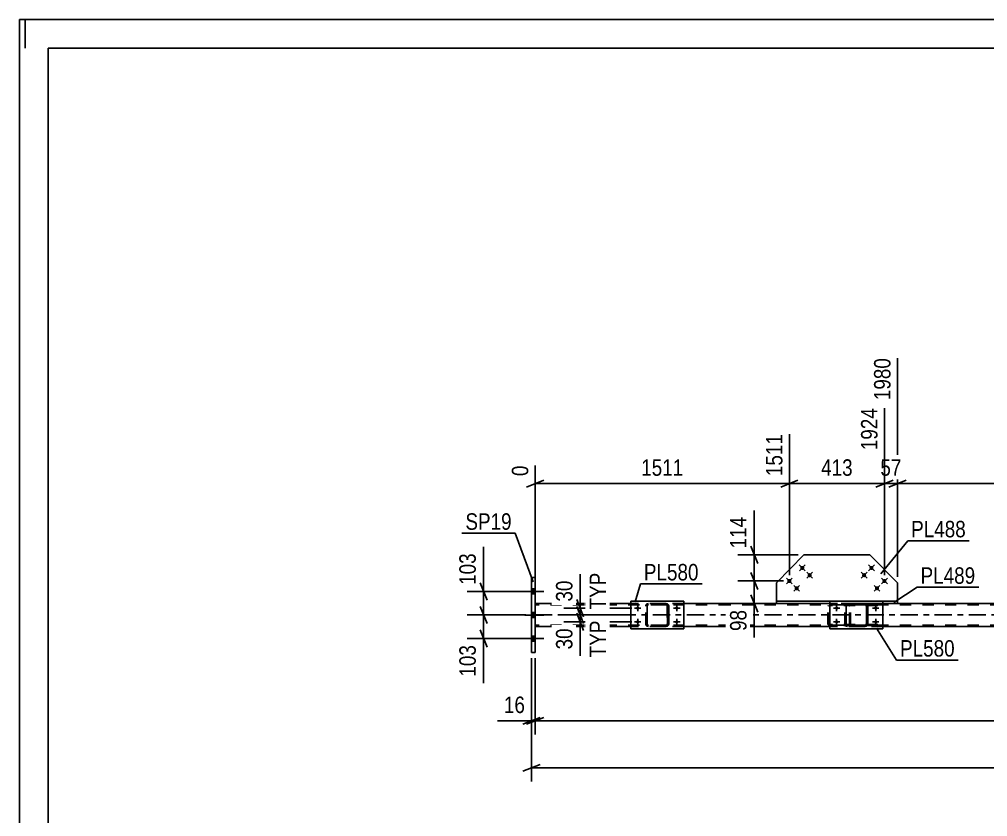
# Model space of a CAD drawing. Header units: millimetres. Extents: x 0 to 841, y 0 to 594.
# Drawn here: x 0 to 168.3, y 455.4 to 594 of the extents above; entities that cross this region are included whole.
import ezdxf

# ---------------------------------------------------------------- set-up
doc = ezdxf.new("R2010")
doc.units = ezdxf.units.MM
doc.linetypes.add('DXK_LINE_DOT2', pattern=[3.9198, 1.9599, -1.9599])
doc.linetypes.add('DXK_LINE_DOT3', pattern=[5.9187, 2.979, -0.9799, 0.9799, -0.9799])
doc.styles.add('Arial Narrow', font='ARIALN.TTF', dxfattribs={"height": 0.2})

# ---------------------------------------------------------------- blocks, each defined once
blk = doc.blocks.new('Unknown-570385202-1113')
at = {"color": 5, "linetype": 'Continuous'}
for p, q in [((841, 594), (0, 594)), ((0, 594), (0, 0)), ((1, 589), (1, 594)), ((836, 589), (5, 589)), ((5, 589), (5, 5))]:
    blk.add_line(p, q, dxfattribs=at)
blk = doc.blocks.new('Part-570385202-2566 - 2560')
at = {"linetype": 'Continuous'}
blk.add_hatch(color=2, dxfattribs=at).paths.add_polyline_path([(264.52, 492.49), (263.72, 493.89), (265.32, 493.89)])
at = {"color": 2, "linetype": 'Continuous'}
for p, q in [((264.52, 492.49), (263.72, 493.89)), ((263.72, 493.89), (265.32, 493.89)), ((265.32, 493.89), (264.52, 492.49)), ((98.17, 492.49), (89.65, 492.49)), ((106.27, 492.49), (98.27, 492.49)), ((123.47, 492.49), (115.47, 492.49)), ((131.57, 492.49), (123.57, 492.49)), ((180.85, 492.49), (152.61, 492.49)), ((216.7, 492.49), (190.05, 492.49)), ((251.16, 492.49), (237.18, 492.49)), ((276.52, 492.49), (260.36, 492.49)), ((89.65, 488.49), (98.17, 488.49)), ((98.27, 488.49), (106.27, 488.49)), ((123.47, 488.49), (115.47, 488.49)), ((140.85, 488.49), (123.57, 488.49)), ((180.85, 488.49), (150.05, 488.49)), ((220.85, 488.49), (190.05, 488.49)), ((251.16, 488.49), (230.05, 488.49)), ((270.87, 488.49), (260.36, 488.49)), ((276.52, 488.49), (273.93, 488.49))]:
    blk.add_line(p, q, dxfattribs=at)
at = {"color": 7, "linetype": 'DXK_LINE_DOT2'}
for p, q in [((89.65, 492.49), (89.65, 488.49)), ((98.17, 492.25), (89.65, 492.25)), ((123.47, 492.25), (98.27, 492.25)), ((115.47, 492.49), (106.27, 492.49)), ((276.52, 492.25), (123.57, 492.25)), ((152.61, 492.49), (131.57, 492.49)), ((190.05, 492.49), (180.85, 492.49)), ((237.18, 492.49), (216.7, 492.49)), ((260.36, 492.49), (251.16, 492.49)), ((276.52, 488.49), (276.52, 492.49)), ((276.52, 492.49), (276.52, 492.49)), ((276.52, 492.49), (276.52, 488.49)), ((276.52, 492.49), (276.52, 492.49)), ((276.52, 492.25), (276.52, 492.25)), ((98.17, 488.73), (89.65, 488.73)), ((89.65, 488.53), (89.65, 488.49)), ((123.47, 488.73), (98.27, 488.73)), ((115.47, 488.49), (106.27, 488.49)), ((276.52, 488.73), (123.57, 488.73)), ((150.05, 488.49), (140.85, 488.49)), ((190.05, 488.49), (180.85, 488.49)), ((230.05, 488.49), (220.85, 488.49)), ((260.36, 488.49), (251.16, 488.49)), ((273.93, 488.49), (270.87, 488.49)), ((276.52, 488.73), (276.52, 488.73)), ((276.52, 488.49), (276.52, 488.49)), ((276.52, 488.49), (276.52, 488.49))]:
    blk.add_line(p, q, dxfattribs=at)
at = {"color": 7, "linetype": 'DXK_LINE_DOT3'}
for p, q in [((89.65, 490.49), (98.17, 490.49)), ((98.27, 490.49), (123.47, 490.49)), ((123.57, 490.49), (276.52, 490.49))]:
    blk.add_line(p, q, dxfattribs=at)
at = {"color": 2, "linetype": 'Continuous'}
blk.add_circle((264.52, 493.39), 1, dxfattribs=at)
blk = doc.blocks.new('Part-570385202-2580 - 2560')
at = {"color": 7, "linetype": 'DXK_LINE_DOT2'}
for p, q in [((108.86, 492.01), (108.9, 492.19)), ((108.86, 492.01), (108.87, 492.01)), ((108.86, 488.97), (108.86, 492.01)), ((108.9, 492.19), (108.87, 492.01)), ((108.87, 488.97), (108.87, 492.01)), ((109.12, 492.1), (109.1, 492.01)), ((109.11, 492.01), (109.1, 492.01)), ((109.1, 492.01), (109.1, 488.97)), ((109.11, 492.01), (109.12, 492.1)), ((109.11, 488.97), (109.11, 492.01)), ((109.12, 492.1), (109.18, 492.18)), ((109.17, 492.18), (109.12, 492.1)), ((109.16, 492.45), (109.34, 492.49)), ((109.35, 492.49), (109.16, 492.45)), ((109.16, 492.45), (109.16, 492.45)), ((109.25, 492.23), (109.17, 492.18)), ((109.18, 492.18), (109.25, 492.23)), ((109.25, 492.23), (109.35, 492.25)), ((109.34, 492.25), (109.25, 492.23)), ((112.39, 492.49), (109.34, 492.49)), ((112.39, 492.25), (109.34, 492.25)), ((112.38, 492.49), (112.56, 492.45)), ((112.47, 492.23), (112.38, 492.25)), ((112.57, 492.45), (112.39, 492.49)), ((112.39, 492.25), (112.48, 492.23)), ((112.47, 492.23), (112.48, 492.23)), ((112.55, 492.18), (112.47, 492.23)), ((112.48, 492.23), (112.56, 492.18)), ((112.6, 492.1), (112.55, 492.18)), ((112.56, 492.18), (112.61, 492.1)), ((112.62, 492.02), (112.6, 492.1)), ((112.61, 492.1), (112.63, 492.01)), ((112.62, 492.01), (112.62, 492.02)), ((112.63, 492.01), (112.62, 492.01)), ((112.62, 492.01), (112.62, 488.97)), ((112.63, 488.97), (112.63, 492.01)), ((112.82, 492.19), (112.86, 492.01)), ((112.87, 492.01), (112.83, 492.19)), ((112.87, 492.01), (112.86, 492.01)), ((112.86, 492.01), (112.86, 488.97)), ((112.87, 488.97), (112.87, 492.01)), ((108.87, 488.97), (108.86, 488.97)), ((108.9, 488.79), (108.86, 488.97)), ((108.87, 488.97), (108.9, 488.79)), ((109.1, 488.97), (109.11, 488.97)), ((109.1, 488.97), (109.12, 488.88)), ((109.12, 488.88), (109.11, 488.97)), ((109.18, 488.8), (109.12, 488.88)), ((109.12, 488.88), (109.17, 488.8)), ((109.16, 488.53), (109.16, 488.53)), ((109.34, 488.49), (109.16, 488.53)), ((109.16, 488.53), (109.35, 488.49)), ((109.17, 488.8), (109.25, 488.75)), ((109.25, 488.75), (109.18, 488.8)), ((109.35, 488.73), (109.25, 488.75)), ((109.25, 488.75), (109.34, 488.73)), ((112.39, 488.73), (109.34, 488.73)), ((112.39, 488.49), (109.34, 488.49)), ((112.38, 488.73), (112.47, 488.75)), ((112.56, 488.53), (112.38, 488.49)), ((112.48, 488.75), (112.39, 488.73)), ((112.39, 488.49), (112.57, 488.53)), ((112.47, 488.75), (112.55, 488.8)), ((112.47, 488.75), (112.48, 488.75)), ((112.56, 488.8), (112.48, 488.75)), ((112.55, 488.8), (112.6, 488.88)), ((112.61, 488.88), (112.56, 488.8)), ((112.6, 488.88), (112.62, 488.97)), ((112.63, 488.97), (112.61, 488.88)), ((112.62, 488.97), (112.63, 488.97)), ((112.86, 488.97), (112.82, 488.79)), ((112.83, 488.79), (112.87, 488.97)), ((112.86, 488.97), (112.87, 488.97))]:
    blk.add_line(p, q, dxfattribs=at)
at = {"color": 7, "linetype": 'DXK_LINE_DOT3'}
blk.add_line((110.87, 490.49), (110.85, 490.49), dxfattribs=at)
at = {"color": 7, "linetype": 'DXK_LINE_DOT2'}
for centre, start, end in [((109.34, 492.01), 112.5, 157.5), ((109.35, 492.01), 112.5, 157.5), ((112.38, 492.01), 22.5, 67.5), ((112.39, 492.01), 22.5, 67.5), ((109.34, 488.97), 202.5, 247.5), ((109.35, 488.97), 202.5, 247.5), ((112.38, 488.97), 292.5, 337.5), ((112.39, 488.97), 292.5, 337.5)]:
    blk.add_arc(centre, 0.48, start, end, dxfattribs=at)
blk = doc.blocks.new('Part-570385202-2636 - 2560')
at = {"color": 2, "linetype": 'Continuous'}
for p, q in [((152.61, 492.89), (131.57, 492.89)), ((131.57, 492.89), (131.57, 492.49)), ((131.57, 492.49), (140.85, 492.49)), ((152.61, 492.49), (150.05, 492.49)), ((152.61, 492.89), (152.61, 492.49))]:
    blk.add_line(p, q, dxfattribs=at)
at = {"color": 7, "linetype": 'DXK_LINE_DOT2'}
blk.add_line((150.05, 492.49), (140.85, 492.49), dxfattribs=at)
blk = doc.blocks.new('Part-570385202-2572 - 2560')
at = {"color": 2, "linetype": 'Continuous'}
for p, q in [((89.65, 496.99), (89.01, 496.99)), ((89.01, 496.99), (89.01, 483.99)), ((89.65, 483.99), (89.65, 496.99)), ((89.01, 483.99), (89.65, 483.99))]:
    blk.add_line(p, q, dxfattribs=at)
at = {"color": 7, "linetype": 'DXK_LINE_DOT2'}
for p, q in [((89.01, 496.99), (89.01, 483.99)), ((89.65, 483.99), (89.65, 496.99))]:
    blk.add_line(p, q, dxfattribs=at)
blk = doc.blocks.new('Part-570385202-2585 - 2560')
at = {"color": 2, "linetype": 'Continuous'}
for p, q in [((106.27, 488.09), (106.27, 492.89)), ((106.27, 492.89), (106.27, 492.89)), ((106.27, 492.89), (115.47, 492.89)), ((115.47, 492.89), (115.47, 488.09)), ((106.27, 488.09), (106.27, 488.09)), ((115.47, 488.09), (106.27, 488.09))]:
    blk.add_line(p, q, dxfattribs=at)
at = {"color": 7, "linetype": 'DXK_LINE_DOT2'}
for p, q in [((106.27, 492.89), (106.27, 488.09)), ((106.27, 492.89), (106.27, 492.89)), ((115.47, 488.09), (115.47, 492.89)), ((106.27, 488.09), (106.27, 488.09))]:
    blk.add_line(p, q, dxfattribs=at)
blk = doc.blocks.new('Part-570385202-2598 - 2560')
at = {"color": 2, "linetype": 'Continuous'}
for p, q in [((136.34, 500.94), (131.57, 496.1)), ((147.84, 500.94), (136.34, 500.94)), ((152.61, 496.1), (147.84, 500.94)), ((131.57, 496.1), (131.57, 492.89)), ((152.61, 496.1), (152.61, 492.89))]:
    blk.add_line(p, q, dxfattribs=at)
at = {"color": 7, "linetype": 'DXK_LINE_DOT2'}
blk.add_line((152.61, 492.89), (131.57, 492.89), dxfattribs=at)
blk = doc.blocks.new('Part-570385202-2667 - 2560')
at = {"color": 7, "linetype": 'DXK_LINE_DOT2'}
for p, q in [((140.56, 492.1), (140.54, 492)), ((140.54, 488.98), (140.54, 492)), ((140.56, 492.12), (140.56, 492.1)), ((140.71, 492), (140.72, 492.06)), ((140.71, 488.98), (140.71, 492)), ((140.72, 492.06), (140.76, 492.12)), ((140.88, 492.32), (140.75, 492.3)), ((140.76, 492.12), (140.81, 492.15)), ((140.81, 492.15), (140.88, 492.16)), ((149.19, 492.32), (140.88, 492.32)), ((149.19, 492.16), (140.88, 492.16)), ((144.22, 492.3), (144.09, 492.32)), ((144.09, 492.16), (144.15, 492.15)), ((144.15, 492.15), (144.21, 492.12)), ((144.21, 492.12), (144.25, 492.06)), ((144.25, 492.06), (144.26, 492)), ((144.26, 488.98), (144.26, 492)), ((144.43, 492), (144.4, 492.12)), ((144.43, 488.98), (144.43, 492)), ((140.54, 488.98), (140.56, 488.86)), ((140.72, 488.92), (140.71, 488.98)), ((140.76, 488.87), (140.72, 488.92)), ((140.75, 488.69), (140.88, 488.66)), ((140.81, 488.83), (140.76, 488.87)), ((140.88, 488.82), (140.81, 488.83)), ((149.19, 488.82), (140.88, 488.82)), ((149.19, 488.66), (140.88, 488.66)), ((144.15, 488.83), (144.09, 488.82)), ((144.09, 488.66), (144.22, 488.69)), ((144.21, 488.87), (144.15, 488.83)), ((144.25, 488.92), (144.21, 488.87)), ((144.26, 488.98), (144.25, 488.92)), ((144.4, 488.86), (144.43, 488.98))]:
    blk.add_line(p, q, dxfattribs=at)
for centre, start, end in [((144.1, 491.99), 24.32, 69.2417), ((140.86, 489), 204.32, 249.2417), ((144.1, 489), 290.7583, 335.68)]:
    blk.add_arc(centre, 0.331, start, end, dxfattribs=at)
blk = doc.blocks.new('Part-570385202-2613 - 2560')
at = {"color": 7, "linetype": 'DXK_LINE_DOT2'}
for p, q in [((143.45, 492.01), (143.48, 492.19)), ((143.49, 492.19), (143.45, 492.01)), ((143.45, 488.97), (143.45, 492.01)), ((143.45, 492.01), (143.45, 492.01)), ((143.45, 488.97), (143.45, 492.01)), ((143.69, 492.01), (143.71, 492.1)), ((143.71, 492.1), (143.69, 492.01)), ((143.69, 488.97), (143.69, 492.01)), ((143.69, 492.01), (143.69, 492.01)), ((143.69, 492.01), (143.69, 488.97)), ((143.71, 492.1), (143.76, 492.18)), ((143.76, 492.18), (143.71, 492.1)), ((143.74, 492.45), (143.93, 492.49)), ((143.74, 492.45), (143.75, 492.45)), ((143.93, 492.49), (143.75, 492.45)), ((143.76, 492.18), (143.84, 492.23)), ((143.84, 492.23), (143.76, 492.18)), ((143.84, 492.23), (143.93, 492.25)), ((143.93, 492.25), (143.84, 492.23)), ((146.97, 492.49), (143.93, 492.49)), ((146.97, 492.25), (143.93, 492.25)), ((146.97, 492.49), (147.15, 492.45)), ((147.16, 492.45), (146.97, 492.49)), ((146.97, 492.25), (147.07, 492.23)), ((147.06, 492.23), (146.97, 492.25)), ((147.06, 492.23), (147.07, 492.23)), ((147.14, 492.18), (147.06, 492.23)), ((147.07, 492.23), (147.14, 492.18)), ((147.14, 492.18), (147.2, 492.1)), ((147.19, 492.1), (147.14, 492.18)), ((147.21, 492.02), (147.19, 492.1)), ((147.2, 492.1), (147.21, 492.01)), ((147.21, 492.01), (147.21, 492.02)), ((147.21, 488.97), (147.21, 492.01)), ((147.21, 492.01), (147.21, 492.01)), ((147.21, 492.01), (147.21, 488.97)), ((147.41, 492.19), (147.45, 492.01)), ((147.45, 492.01), (147.42, 492.19)), ((147.45, 488.97), (147.45, 492.01)), ((147.45, 492.01), (147.45, 492.01)), ((147.45, 492.01), (147.45, 488.97)), ((143.45, 488.97), (143.45, 488.97)), ((143.48, 488.79), (143.45, 488.97)), ((143.45, 488.97), (143.49, 488.79)), ((143.69, 488.97), (143.69, 488.97)), ((143.71, 488.88), (143.69, 488.97)), ((143.69, 488.97), (143.71, 488.88)), ((143.76, 488.8), (143.71, 488.88)), ((143.71, 488.88), (143.76, 488.8)), ((143.74, 488.53), (143.75, 488.53)), ((143.93, 488.49), (143.74, 488.53)), ((143.75, 488.53), (143.93, 488.49)), ((143.84, 488.75), (143.76, 488.8)), ((143.76, 488.8), (143.84, 488.75)), ((143.93, 488.73), (143.84, 488.75)), ((143.84, 488.75), (143.93, 488.73)), ((146.97, 488.73), (143.93, 488.73)), ((146.97, 488.49), (143.93, 488.49)), ((147.07, 488.75), (146.97, 488.73)), ((146.97, 488.73), (147.06, 488.75)), ((147.15, 488.53), (146.97, 488.49)), ((146.97, 488.49), (147.16, 488.53)), ((147.06, 488.75), (147.14, 488.8)), ((147.06, 488.75), (147.07, 488.75)), ((147.14, 488.8), (147.07, 488.75)), ((147.2, 488.88), (147.14, 488.8)), ((147.14, 488.8), (147.19, 488.88)), ((147.19, 488.88), (147.21, 488.97)), ((147.21, 488.97), (147.2, 488.88)), ((147.21, 488.97), (147.21, 488.97)), ((147.45, 488.97), (147.41, 488.79)), ((147.42, 488.79), (147.45, 488.97)), ((147.45, 488.97), (147.45, 488.97))]:
    blk.add_line(p, q, dxfattribs=at)
at = {"color": 7, "linetype": 'DXK_LINE_DOT3'}
blk.add_line((145.46, 490.49), (145.44, 490.49), dxfattribs=at)
at = {"color": 7, "linetype": 'DXK_LINE_DOT2'}
for centre, start, end in [((143.93, 492.01), 112.5, 157.5), ((143.93, 492.01), 112.5, 157.5), ((146.97, 492.01), 22.5, 67.5), ((146.97, 492.01), 22.5, 67.5), ((143.93, 488.97), 202.5, 247.5), ((143.93, 488.97), 202.5, 247.5), ((146.97, 488.97), 292.5, 337.5), ((146.97, 488.97), 292.5, 337.5)]:
    blk.add_arc(centre, 0.48, start, end, dxfattribs=at)
blk = doc.blocks.new('Part-570385202-2618 - 2560')
at = {"color": 2, "linetype": 'Continuous'}
for p, q in [((140.85, 488.09), (140.85, 492.89)), ((140.85, 492.89), (140.85, 492.89)), ((140.85, 492.89), (150.05, 492.89)), ((150.05, 492.89), (150.05, 488.09)), ((140.85, 488.09), (140.85, 488.09)), ((150.05, 488.09), (140.85, 488.09))]:
    blk.add_line(p, q, dxfattribs=at)
at = {"color": 7, "linetype": 'DXK_LINE_DOT2'}
for p, q in [((140.85, 492.89), (140.85, 488.09)), ((140.85, 492.89), (140.85, 492.89)), ((150.05, 488.09), (150.05, 492.89)), ((140.85, 488.09), (140.85, 488.09))]:
    blk.add_line(p, q, dxfattribs=at)
blk = doc.blocks.new('Bolt-570385202-2631 - 2560')
at = {"linetype": 'Continuous'}
for points in [[(89.65, 494.15), (89.65, 495.03), (89.01, 495.03), (89.01, 494.15)], [(89.65, 494.15), (89.65, 495.03), (89.01, 495.03), (89.01, 494.15)], [(89.65, 494.15), (89.65, 495.03), (89.01, 495.03), (89.01, 494.15)], [(89.65, 490.03), (89.65, 490.91), (89.01, 490.91), (89.01, 490.03)], [(89.65, 490.03), (89.65, 490.91), (89.01, 490.91), (89.01, 490.03)], [(89.65, 485.95), (89.65, 486.83), (89.01, 486.83), (89.01, 485.95)], [(89.65, 485.95), (89.65, 486.83), (89.01, 486.83), (89.01, 485.95)], [(89.65, 485.95), (89.65, 486.83), (89.01, 486.83), (89.01, 485.95)]]:
    blk.add_hatch(color=1, dxfattribs=at).paths.add_polyline_path(points)
at = {"color": 1, "linetype": 'Continuous'}
for p, q in [((89.01, 495.03), (89.65, 495.03)), ((89.01, 495.03), (89.65, 495.03)), ((89.01, 495.03), (89.65, 495.03)), ((87.85, 494.59), (91.17, 494.59)), ((87.85, 494.59), (91.17, 494.59)), ((87.85, 494.59), (91.17, 494.59)), ((89.01, 494.15), (89.65, 494.15)), ((89.01, 494.15), (89.65, 494.15)), ((89.01, 494.15), (89.65, 494.15)), ((87.85, 490.47), (91.17, 490.47)), ((87.85, 490.47), (91.17, 490.47)), ((89.01, 490.91), (89.65, 490.91)), ((89.01, 490.91), (89.65, 490.91)), ((89.01, 490.03), (89.65, 490.03)), ((89.01, 490.03), (89.65, 490.03)), ((87.85, 486.39), (91.17, 486.39)), ((87.85, 486.39), (91.17, 486.39)), ((87.85, 486.39), (91.17, 486.39)), ((89.01, 486.83), (89.65, 486.83)), ((89.01, 486.83), (89.65, 486.83)), ((89.01, 486.83), (89.65, 486.83)), ((89.01, 485.95), (89.65, 485.95)), ((89.01, 485.95), (89.65, 485.95)), ((89.01, 485.95), (89.65, 485.95))]:
    blk.add_line(p, q, dxfattribs=at)
blk = doc.blocks.new('Bolt-570385202-2639 - 2560')
at = {"linetype": 'Continuous'}
for points in [[(107.19, 491.69), (107.19, 491.75), (107.21, 491.8), (107.24, 491.86), (107.28, 491.9), (107.33, 491.93), (107.38, 491.96), (107.44, 491.97), (107.49, 491.97), (107.55, 491.96), (107.61, 491.93), (107.65, 491.9), (107.69, 491.86), (107.72, 491.8), (107.74, 491.75), (107.75, 491.69), (107.74, 491.63), (107.72, 491.58), (107.69, 491.53), (107.65, 491.48), (107.61, 491.45), (107.55, 491.42), (107.49, 491.41), (107.44, 491.41), (107.38, 491.42), (107.33, 491.45), (107.28, 491.48), (107.24, 491.53), (107.21, 491.58), (107.19, 491.63)], [(113.99, 491.69), (113.99, 491.75), (114.01, 491.8), (114.04, 491.86), (114.08, 491.9), (114.13, 491.93), (114.18, 491.96), (114.24, 491.97), (114.29, 491.97), (114.35, 491.96), (114.41, 491.93), (114.45, 491.9), (114.49, 491.86), (114.52, 491.8), (114.54, 491.75), (114.55, 491.69), (114.54, 491.63), (114.52, 491.58), (114.49, 491.53), (114.45, 491.48), (114.41, 491.45), (114.35, 491.42), (114.29, 491.41), (114.24, 491.41), (114.18, 491.42), (114.13, 491.45), (114.08, 491.48), (114.04, 491.53), (114.01, 491.58), (113.99, 491.63)], [(107.19, 489.29), (107.19, 489.35), (107.21, 489.4), (107.24, 489.46), (107.28, 489.5), (107.33, 489.53), (107.38, 489.56), (107.44, 489.57), (107.49, 489.57), (107.55, 489.56), (107.61, 489.53), (107.65, 489.5), (107.69, 489.46), (107.72, 489.4), (107.74, 489.35), (107.75, 489.29), (107.74, 489.23), (107.72, 489.18), (107.69, 489.13), (107.65, 489.08), (107.61, 489.05), (107.55, 489.02), (107.49, 489.01), (107.44, 489.01), (107.38, 489.02), (107.33, 489.05), (107.28, 489.08), (107.24, 489.13), (107.21, 489.18), (107.19, 489.23)], [(113.99, 489.29), (113.99, 489.35), (114.01, 489.4), (114.04, 489.46), (114.08, 489.5), (114.13, 489.53), (114.18, 489.56), (114.24, 489.57), (114.29, 489.57), (114.35, 489.56), (114.41, 489.53), (114.45, 489.5), (114.49, 489.46), (114.52, 489.4), (114.54, 489.35), (114.55, 489.29), (114.54, 489.23), (114.52, 489.18), (114.49, 489.13), (114.45, 489.08), (114.41, 489.05), (114.35, 489.02), (114.29, 489.01), (114.24, 489.01), (114.18, 489.02), (114.13, 489.05), (114.08, 489.08), (114.04, 489.13), (114.01, 489.18), (113.99, 489.23)]]:
    blk.add_hatch(color=1, dxfattribs=at).paths.add_polyline_path(points)
at = {"color": 1, "linetype": 'Continuous'}
for p, q in [((108.03, 491.69), (106.91, 491.69)), ((107.47, 492.25), (107.47, 491.13)), ((114.83, 491.69), (113.71, 491.69)), ((114.27, 492.25), (114.27, 491.13)), ((107.47, 489.85), (107.47, 488.73)), ((114.27, 489.85), (114.27, 488.73)), ((108.03, 489.29), (106.91, 489.29)), ((114.83, 489.29), (113.71, 489.29))]:
    blk.add_line(p, q, dxfattribs=at)
blk = doc.blocks.new('Bolt-570385202-2640 - 2560')
at = {"linetype": 'Continuous'}
for points in [[(136.33, 498.93, -1), (135.82, 498.42, -1)], [(134.08, 496.65, -1), (133.57, 496.14, -1)], [(137.61, 497.67, -1), (137.1, 497.15, -1)], [(135.36, 495.39, -1), (134.85, 494.88, -1)]]:
    blk.add_hatch(color=1, dxfattribs=at).paths.add_polyline_path(points)
at = {"color": 1, "linetype": 'Continuous'}
for p, q in [((135.56, 499.18), (136.59, 498.17)), ((135.57, 498.16), (136.58, 499.19)), ((133.31, 496.9), (134.34, 495.89)), ((133.32, 495.88), (134.33, 496.91)), ((136.84, 497.92), (137.87, 496.9)), ((136.85, 496.9), (137.86, 497.92)), ((134.6, 495.64), (135.62, 494.63)), ((134.6, 494.62), (135.61, 495.64))]:
    blk.add_line(p, q, dxfattribs=at)
blk = doc.blocks.new('Bolt-570385202-2666 - 2560')
at = {"linetype": 'Continuous'}
for points in [[(141.77, 491.69), (141.78, 491.75), (141.8, 491.8), (141.83, 491.86), (141.87, 491.9), (141.91, 491.93), (141.97, 491.96), (142.03, 491.97), (142.08, 491.97), (142.14, 491.96), (142.19, 491.93), (142.24, 491.9), (142.28, 491.86), (142.31, 491.8), (142.33, 491.75), (142.33, 491.69), (142.33, 491.63), (142.31, 491.58), (142.28, 491.53), (142.24, 491.48), (142.19, 491.45), (142.14, 491.42), (142.08, 491.41), (142.03, 491.41), (141.97, 491.42), (141.91, 491.45), (141.87, 491.48), (141.83, 491.53), (141.8, 491.58), (141.78, 491.63)], [(148.57, 491.69), (148.58, 491.75), (148.6, 491.8), (148.63, 491.86), (148.67, 491.9), (148.71, 491.93), (148.77, 491.96), (148.83, 491.97), (148.88, 491.97), (148.94, 491.96), (148.99, 491.93), (149.04, 491.9), (149.08, 491.86), (149.11, 491.8), (149.13, 491.75), (149.13, 491.69), (149.13, 491.63), (149.11, 491.58), (149.08, 491.53), (149.04, 491.48), (148.99, 491.45), (148.94, 491.42), (148.88, 491.41), (148.83, 491.41), (148.77, 491.42), (148.71, 491.45), (148.67, 491.48), (148.63, 491.53), (148.6, 491.58), (148.58, 491.63)], [(141.77, 489.29), (141.78, 489.35), (141.8, 489.4), (141.83, 489.46), (141.87, 489.5), (141.91, 489.53), (141.97, 489.56), (142.03, 489.57), (142.08, 489.57), (142.14, 489.56), (142.19, 489.53), (142.24, 489.5), (142.28, 489.46), (142.31, 489.4), (142.33, 489.35), (142.33, 489.29), (142.33, 489.23), (142.31, 489.18), (142.28, 489.13), (142.24, 489.08), (142.19, 489.05), (142.14, 489.02), (142.08, 489.01), (142.03, 489.01), (141.97, 489.02), (141.91, 489.05), (141.87, 489.08), (141.83, 489.13), (141.8, 489.18), (141.78, 489.23)], [(148.57, 489.29), (148.58, 489.35), (148.6, 489.4), (148.63, 489.46), (148.67, 489.5), (148.71, 489.53), (148.77, 489.56), (148.83, 489.57), (148.88, 489.57), (148.94, 489.56), (148.99, 489.53), (149.04, 489.5), (149.08, 489.46), (149.11, 489.4), (149.13, 489.35), (149.13, 489.29), (149.13, 489.23), (149.11, 489.18), (149.08, 489.13), (149.04, 489.08), (148.99, 489.05), (148.94, 489.02), (148.88, 489.01), (148.83, 489.01), (148.77, 489.02), (148.71, 489.05), (148.67, 489.08), (148.63, 489.13), (148.6, 489.18), (148.58, 489.23)]]:
    blk.add_hatch(color=1, dxfattribs=at).paths.add_polyline_path(points)
at = {"color": 1, "linetype": 'Continuous'}
for p, q in [((142.61, 491.69), (141.49, 491.69)), ((142.05, 492.25), (142.05, 491.13)), ((149.41, 491.69), (148.29, 491.69)), ((148.85, 492.25), (148.85, 491.13)), ((142.05, 489.85), (142.05, 488.73)), ((148.85, 489.85), (148.85, 488.73)), ((142.61, 489.29), (141.49, 489.29)), ((149.41, 489.29), (148.29, 489.29))]:
    blk.add_line(p, q, dxfattribs=at)
blk = doc.blocks.new('Bolt-570385202-2670 - 2560')
at = {"linetype": 'Continuous'}
for points in [[(148.36, 498.42, -1), (147.85, 498.93, -1)], [(147.08, 497.15, -1), (146.57, 497.67, -1)], [(150.61, 496.14, -1), (150.1, 496.65, -1)], [(149.32, 494.88, -1), (148.82, 495.39, -1)]]:
    blk.add_hatch(color=1, dxfattribs=at).paths.add_polyline_path(points)
at = {"color": 1, "linetype": 'Continuous'}
for p, q in [((148.62, 499.18), (147.59, 498.17)), ((147.6, 499.19), (148.61, 498.16)), ((147.34, 497.92), (146.31, 496.9)), ((146.32, 497.92), (147.33, 496.9)), ((150.86, 496.9), (149.84, 495.89)), ((149.85, 496.91), (150.86, 495.88)), ((149.58, 495.64), (148.56, 494.63)), ((148.57, 495.64), (149.58, 494.62))]:
    blk.add_line(p, q, dxfattribs=at)
blk = doc.blocks.new('StraightDimension-570385202-5767 - 2560')
at = {"color": 7, "linetype": 'Continuous'}
for p, q in [((133.83, 497.4), (133.83, 521.94)), ((89.65, 493.49), (89.65, 516.46)), ((91.15, 513.93), (88.15, 512.73)), ((89.65, 513.33), (133.83, 513.33)), ((132.33, 512.73), (135.33, 513.93))]:
    blk.add_line(p, q, dxfattribs=at)
at = {"color": 0, "linetype": 'Continuous'}
for points in [[(133.23, 522.54), (129.03, 522.54), (129.03, 514.03), (133.23, 514.03)], [(89.05, 517.06), (84.85, 517.06), (84.85, 514.03), (89.05, 514.03)]]:
    blk.add_wipeout(points, dxfattribs=at)
at = {"color": 0}
blk.add_wipeout([(115.99, 514.08), (115.99, 518.28), (107.48, 518.28), (107.48, 514.08)], dxfattribs=at)
at = {"color": 3, "linetype": 'Continuous', "style": 'Arial Narrow'}
for s, height, p in [('1511', 2.863, (132.63, 514.63)), ('0', 2.86, (88.45, 514.63))]:
    blk.add_text(s, height=height, rotation=90.0002, dxfattribs=at).set_placement(p)
at = {"color": 3, "style": 'Arial Narrow'}
blk.add_text('1511', height=2.863, dxfattribs=at).set_placement((108.08, 514.68))
blk = doc.blocks.new('StraightDimension-570385202-2968 - 2560')
at = {"color": 7, "linetype": 'Continuous'}
for p, q in [((80.08, 491.99), (81.28, 488.99)), ((88.01, 490.49), (77.83, 490.49)), ((80.68, 486.39), (80.68, 490.49)), ((88.01, 486.39), (77.83, 486.39)), ((81.28, 484.89), (80.08, 487.89))]:
    blk.add_line(p, q, dxfattribs=at)
at = {"color": 0}
blk.add_wipeout([(79.93, 485.87), (75.73, 485.87), (75.73, 479.18), (79.93, 479.18)], dxfattribs=at)
at = {"color": 7, "linetype": 'Continuous'}
blk.add_line((80.68, 486.39), (80.68, 478.66), dxfattribs=at)
blk.add_line((80.68, 486.39), (80.68, 478.66), dxfattribs=at)
at = {"color": 3, "style": 'Arial Narrow'}
blk.add_text('103', height=2.863, rotation=90.0002, dxfattribs=at).set_placement((79.33, 479.78))
blk = doc.blocks.new('StraightDimension-570385202-2932 - 2560')
at = {"color": 7, "linetype": 'Continuous'}
for p, q in [((89.01, 482.99), (89.01, 469.7)), ((89.65, 482.99), (89.65, 469.7)), ((87.51, 471.5), (90.51, 472.7)), ((91.15, 472.7), (88.15, 471.5)), ((89.01, 472.1), (89.65, 472.1))]:
    blk.add_line(p, q, dxfattribs=at)
at = {"color": 0}
blk.add_wipeout([(88.48, 472.85), (88.48, 477.05), (83.62, 477.05), (83.62, 472.85)], dxfattribs=at)
at = {"color": 7, "linetype": 'Continuous'}
blk.add_line((89.01, 472.1), (83.1, 472.1), dxfattribs=at)
blk.add_line((89.01, 472.1), (83.1, 472.1), dxfattribs=at)
at = {"color": 3, "style": 'Arial Narrow'}
blk.add_text('16', height=2.863, dxfattribs=at).set_placement((84.22, 473.45))
blk = doc.blocks.new('StraightDimension-570385202-5764 - 2560')
at = {"color": 7, "linetype": 'Continuous'}
for p, q in [((152.61, 497.1), (152.61, 535.14)), ((218.96, 497.4), (218.96, 521.94)), ((154.11, 513.93), (151.11, 512.73)), ((152.61, 513.33), (218.96, 513.33)), ((217.46, 512.73), (220.46, 513.93))]:
    blk.add_line(p, q, dxfattribs=at)
at = {"color": 0, "linetype": 'Continuous'}
blk.add_wipeout([(218.36, 522.54), (214.16, 522.54), (214.16, 514.03), (218.36, 514.03)], dxfattribs=at)
at = {"color": 0}
blk.add_wipeout([(190.04, 514.08), (190.04, 518.28), (181.53, 518.28), (181.53, 514.08)], dxfattribs=at)
at = {"color": 3, "linetype": 'Continuous', "style": 'Arial Narrow'}
blk.add_text('3639', height=2.863, rotation=90.0002, dxfattribs=at).set_placement((217.76, 514.63))
at = {"color": 3, "style": 'Arial Narrow'}
blk.add_text('1659', height=2.863, dxfattribs=at).set_placement((182.13, 514.68))
blk = doc.blocks.new('StraightDimension-570385202-2960 - 2560')
at = {"color": 7, "linetype": 'Continuous'}
for p, q in [((80.08, 496.09), (81.28, 493.09)), ((88.01, 494.59), (77.83, 494.59)), ((80.68, 490.49), (80.68, 494.59)), ((81.28, 488.99), (80.08, 491.99)), ((88.01, 490.49), (77.83, 490.49))]:
    blk.add_line(p, q, dxfattribs=at)
at = {"color": 0}
blk.add_wipeout([(79.93, 501.8), (75.73, 501.8), (75.73, 495.12), (79.93, 495.12)], dxfattribs=at)
at = {"color": 7, "linetype": 'Continuous'}
blk.add_line((80.68, 494.59), (80.68, 502.33), dxfattribs=at)
blk.add_line((80.68, 494.59), (80.68, 502.33), dxfattribs=at)
at = {"color": 3, "style": 'Arial Narrow'}
blk.add_text('103', height=2.863, rotation=90.0002, dxfattribs=at).set_placement((79.33, 495.72))
blk = doc.blocks.new('StraightDimension-570385202-3144 - 2560')
at = {"color": 7, "linetype": 'Continuous'}
for p, q in [((89.01, 482.99), (89.01, 461.53)), ((277.16, 482.99), (277.16, 461.53)), ((90.51, 464.53), (87.51, 463.33)), ((275.66, 463.33), (278.66, 464.53)), ((89.01, 463.93), (277.16, 463.93))]:
    blk.add_line(p, q, dxfattribs=at)
at = {"color": 0}
blk.add_wipeout([(187.34, 464.68), (187.34, 468.88), (178.82, 468.88), (178.82, 464.68)], dxfattribs=at)
at = {"color": 3, "style": 'Arial Narrow'}
blk.add_text('5110', height=2.863, dxfattribs=at).set_placement((179.42, 465.28))
blk = doc.blocks.new('StraightDimension-570385202-5765 - 2560')
at = {"color": 7, "linetype": 'Continuous'}
for p, q in [((152.61, 497.1), (152.61, 535.14)), ((150.35, 497.4), (150.35, 526.44)), ((148.85, 512.73), (151.85, 513.93)), ((150.35, 513.33), (152.61, 513.33)), ((154.11, 513.93), (151.11, 512.73))]:
    blk.add_line(p, q, dxfattribs=at)
at = {"color": 0, "linetype": 'Continuous'}
blk.add_wipeout([(152.01, 535.74), (147.81, 535.74), (147.81, 527.23), (152.01, 527.23)], dxfattribs=at)
at = {"color": 0}
blk.add_wipeout([(153.91, 514.08), (153.91, 518.28), (149.05, 518.28), (149.05, 514.08)], dxfattribs=at)
at = {"color": 3, "linetype": 'Continuous', "style": 'Arial Narrow'}
blk.add_text('1980', height=2.863, rotation=90.0002, dxfattribs=at).set_placement((151.41, 527.83))
at = {"color": 3, "style": 'Arial Narrow'}
blk.add_text('57', height=2.863, dxfattribs=at).set_placement((149.65, 514.68))
blk = doc.blocks.new('StraightDimension-570385202-2922 - 2560')
at = {"color": 7, "linetype": 'Continuous'}
for p, q in [((89.65, 482.99), (89.65, 469.7)), ((276.52, 482.99), (276.52, 469.7)), ((91.15, 472.7), (88.15, 471.5)), ((89.65, 472.1), (276.52, 472.1)), ((275.02, 471.5), (278.02, 472.7))]:
    blk.add_line(p, q, dxfattribs=at)
at = {"color": 0}
blk.add_wipeout([(187.34, 472.85), (187.34, 477.05), (178.82, 477.05), (178.82, 472.85)], dxfattribs=at)
at = {"color": 3, "style": 'Arial Narrow'}
blk.add_text('5078', height=2.863, dxfattribs=at).set_placement((179.42, 473.45))
blk = doc.blocks.new('StraightDimension-570385202-5766 - 2560')
at = {"color": 7, "linetype": 'Continuous'}
for p, q in [((150.35, 497.4), (150.35, 526.44)), ((133.83, 497.4), (133.83, 521.94)), ((135.33, 513.93), (132.33, 512.73)), ((133.83, 513.33), (150.35, 513.33)), ((148.85, 512.73), (151.85, 513.93))]:
    blk.add_line(p, q, dxfattribs=at)
at = {"color": 0}
blk.add_wipeout([(145.43, 514.08), (145.43, 518.28), (138.75, 518.28), (138.75, 514.08)], dxfattribs=at)
at = {"color": 3, "style": 'Arial Narrow'}
blk.add_text('413', height=2.863, dxfattribs=at).set_placement((139.35, 514.68))
at = {"color": 0, "linetype": 'Continuous'}
blk.add_wipeout([(149.75, 527.04), (145.55, 527.04), (145.55, 518.53), (149.75, 518.53)], dxfattribs=at)
at = {"color": 3, "linetype": 'Continuous', "style": 'Arial Narrow'}
blk.add_text('1924', height=2.863, rotation=90.0002, dxfattribs=at).set_placement((149.15, 519.13))
blk = doc.blocks.new('StraightDimension-570385202-15482 - 2560')
at = {"color": 7, "linetype": 'Continuous'}
for p, q in [((96.88, 493.19), (98.08, 490.19)), ((106.47, 491.69), (94.63, 491.69)), ((98.08, 488.99), (96.88, 491.99)), ((97.48, 490.49), (97.48, 491.69)), ((106.47, 490.49), (94.63, 490.49))]:
    blk.add_line(p, q, dxfattribs=at)
at = {"color": 0, "linetype": 'Continuous'}
blk.add_wipeout([(102.58, 498.44), (98.38, 498.44), (98.38, 490.85), (102.58, 490.85)], dxfattribs=at)
at = {"color": 0}
blk.add_wipeout([(96.73, 497.07), (92.53, 497.07), (92.53, 492.22), (96.73, 492.22)], dxfattribs=at)
at = {"color": 7, "linetype": 'Continuous'}
blk.add_line((97.48, 491.69), (97.48, 497.6), dxfattribs=at)
blk.add_line((97.48, 491.69), (97.48, 497.6), dxfattribs=at)
at = {"color": 3, "linetype": 'Continuous', "style": 'Arial Narrow'}
blk.add_text('TYP', height=2.863, rotation=90.0002, dxfattribs=at).set_placement((101.98, 491.45))
at = {"color": 3, "style": 'Arial Narrow'}
blk.add_text('30', height=2.863, rotation=90.0002, dxfattribs=at).set_placement((96.13, 492.82))
blk = doc.blocks.new('StraightDimension-570385202-15483 - 2560')
at = {"color": 7, "linetype": 'Continuous'}
for p, q in [((96.88, 491.99), (98.08, 488.99)), ((106.47, 490.49), (94.63, 490.49)), ((98.08, 487.79), (96.88, 490.79)), ((97.48, 489.29), (97.48, 490.49)), ((106.47, 489.29), (94.63, 489.29))]:
    blk.add_line(p, q, dxfattribs=at)
at = {"color": 0, "linetype": 'Continuous'}
blk.add_wipeout([(102.58, 490.13), (98.38, 490.13), (98.38, 482.54), (102.58, 482.54)], dxfattribs=at)
at = {"color": 0}
blk.add_wipeout([(96.73, 488.77), (92.53, 488.77), (92.53, 483.91), (96.73, 483.91)], dxfattribs=at)
at = {"color": 7, "linetype": 'Continuous'}
blk.add_line((97.48, 489.29), (97.48, 483.38), dxfattribs=at)
blk.add_line((97.48, 489.29), (97.48, 483.38), dxfattribs=at)
at = {"color": 3, "linetype": 'Continuous', "style": 'Arial Narrow'}
blk.add_text('TYP', height=2.863, rotation=90.0002, dxfattribs=at).set_placement((101.98, 483.14))
at = {"color": 3, "style": 'Arial Narrow'}
blk.add_text('30', height=2.863, rotation=90.0002, dxfattribs=at).set_placement((96.13, 484.51))
blk = doc.blocks.new('StraightDimension-570385202-15815 - 2560')
at = {"color": 7, "linetype": 'Continuous'}
for p, q in [((127.13, 502.44), (128.33, 499.44)), ((135.34, 500.94), (124.88, 500.94)), ((127.73, 496.4), (127.73, 500.94)), ((128.33, 494.9), (127.13, 497.9)), ((132.83, 496.4), (124.88, 496.4))]:
    blk.add_line(p, q, dxfattribs=at)
at = {"color": 0}
blk.add_wipeout([(126.98, 508.15), (122.78, 508.15), (122.78, 501.46), (126.98, 501.46)], dxfattribs=at)
at = {"color": 7, "linetype": 'Continuous'}
blk.add_line((127.73, 500.94), (127.73, 508.67), dxfattribs=at)
blk.add_line((127.73, 500.94), (127.73, 508.67), dxfattribs=at)
at = {"color": 3, "style": 'Arial Narrow'}
blk.add_text('114', height=2.863, rotation=90.0002, dxfattribs=at).set_placement((126.38, 502.06))
blk = doc.blocks.new('StraightDimension-570385202-15816 - 2560')
at = {"color": 7, "linetype": 'Continuous'}
for p, q in [((127.13, 497.9), (128.33, 494.9)), ((132.83, 496.4), (124.88, 496.4)), ((127.73, 492.49), (127.73, 496.4)), ((128.33, 490.99), (127.13, 493.99)), ((130.57, 492.49), (124.88, 492.49))]:
    blk.add_line(p, q, dxfattribs=at)
at = {"color": 0}
blk.add_wipeout([(126.98, 491.97), (122.78, 491.97), (122.78, 487.11), (126.98, 487.11)], dxfattribs=at)
at = {"color": 7, "linetype": 'Continuous'}
blk.add_line((127.73, 492.49), (127.73, 486.59), dxfattribs=at)
blk.add_line((127.73, 492.49), (127.73, 486.59), dxfattribs=at)
at = {"color": 3, "style": 'Arial Narrow'}
blk.add_text('98', height=2.863, rotation=90.0002, dxfattribs=at).set_placement((126.38, 487.71))
blk = doc.blocks.new('Mark-570385202-2581 - 2560')
at = {"color": 0}
blk.add_wipeout([(118.05, 496.5), (118.05, 499.5), (108.55, 499.5), (108.55, 496.5)], dxfattribs=at)
blk.add_wipeout([(118.05, 496.5), (118.05, 499.5), (108.55, 499.5), (108.55, 496.5)], dxfattribs=at)
at = {"color": 30, "linetype": 'Continuous'}
for p, q in [((107.06, 492.77), (107.95, 495.9)), ((107.95, 495.9), (118.65, 495.9))]:
    blk.add_line(p, q, dxfattribs=at)
at = {"color": 3, "style": 'Arial Narrow'}
blk.add_text('PL580', height=2.863, dxfattribs=at).set_placement((108.55, 496.5))
blk = doc.blocks.new('Mark-570385202-2632 - 2560')
at = {"color": 0}
blk.add_wipeout([(166.14, 495.91), (166.14, 498.91), (156.64, 498.91), (156.64, 495.91)], dxfattribs=at)
blk.add_wipeout([(166.14, 495.91), (166.14, 498.91), (156.64, 498.91), (156.64, 495.91)], dxfattribs=at)
at = {"color": 30, "linetype": 'Continuous'}
for p, q in [((151.99, 492.66), (156.04, 495.31)), ((156.04, 495.31), (166.74, 495.31))]:
    blk.add_line(p, q, dxfattribs=at)
at = {"color": 3, "style": 'Arial Narrow'}
blk.add_text('PL489', height=2.863, dxfattribs=at).set_placement((156.64, 495.91))
blk = doc.blocks.new('Mark-570385202-2568 - 2560')
at = {"color": 0}
blk.add_wipeout([(85.57, 505.3), (85.57, 508.3), (77.53, 508.3), (77.53, 505.3)], dxfattribs=at)
blk.add_wipeout([(85.57, 505.3), (85.57, 508.3), (77.53, 508.3), (77.53, 505.3)], dxfattribs=at)
at = {"color": 30, "linetype": 'Continuous'}
for p in [(76.93, 504.7), (89.28, 496.23)]:
    blk.add_line(p, (86.17, 504.7), dxfattribs=at)
at = {"color": 3, "style": 'Arial Narrow'}
blk.add_text('SP19', height=2.863, dxfattribs=at).set_placement((77.53, 505.3))
blk = doc.blocks.new('Mark-570385202-2594 - 2560')
at = {"color": 0}
blk.add_wipeout([(164.5, 503.99), (164.5, 506.99), (155, 506.99), (155, 503.99)], dxfattribs=at)
blk.add_wipeout([(164.5, 503.99), (164.5, 506.99), (155, 506.99), (155, 503.99)], dxfattribs=at)
at = {"color": 30, "linetype": 'Continuous'}
for p, q in [((149.72, 497.66), (154.4, 503.39)), ((154.4, 503.39), (165.1, 503.39))]:
    blk.add_line(p, q, dxfattribs=at)
at = {"color": 3, "style": 'Arial Narrow'}
blk.add_text('PL488', height=2.863, dxfattribs=at).set_placement((155, 503.99))
blk = doc.blocks.new('Mark-570385202-2614 - 2560')
at = {"color": 0}
blk.add_wipeout([(162.58, 483.26), (162.58, 486.26), (153.07, 486.26), (153.07, 483.26)], dxfattribs=at)
blk.add_wipeout([(162.58, 483.26), (162.58, 486.26), (153.07, 486.26), (153.07, 483.26)], dxfattribs=at)
at = {"color": 30, "linetype": 'Continuous'}
for p, q in [((148.96, 488.21), (152.47, 482.66)), ((152.47, 482.66), (163.18, 482.66))]:
    blk.add_line(p, q, dxfattribs=at)
at = {"color": 3, "style": 'Arial Narrow'}
blk.add_text('PL580', height=2.863, dxfattribs=at).set_placement((153.07, 483.26))

msp = doc.modelspace()

# ---------------------------------------------------------------- block references
for name in ['Unknown-570385202-1113', 'Part-570385202-2598 - 2560', 'Bolt-570385202-2640 - 2560', 'Bolt-570385202-2670 - 2560', 'Part-570385202-2572 - 2560', 'Bolt-570385202-2631 - 2560', 'Part-570385202-2566 - 2560', 'Part-570385202-2585 - 2560', 'Bolt-570385202-2639 - 2560', 'Part-570385202-2580 - 2560', 'Part-570385202-2636 - 2560', 'Part-570385202-2667 - 2560', 'Part-570385202-2618 - 2560', 'Bolt-570385202-2666 - 2560', 'Part-570385202-2613 - 2560']:
    msp.add_blockref(name, (0, 0))

# ---------------------------------------------------------------- next in the draw order: block references
for name in ['StraightDimension-570385202-5764 - 2560', 'StraightDimension-570385202-5767 - 2560', 'StraightDimension-570385202-2968 - 2560']:
    msp.add_blockref(name, (0, 0))

# ---------------------------------------------------------------- next in the draw order: block references
for name in ['StraightDimension-570385202-5765 - 2560', 'StraightDimension-570385202-2960 - 2560', 'StraightDimension-570385202-15482 - 2560', 'StraightDimension-570385202-2932 - 2560']:
    msp.add_blockref(name, (0, 0))

# ---------------------------------------------------------------- next in the draw order: block references
for name in ['StraightDimension-570385202-5766 - 2560', 'Mark-570385202-2568 - 2560', 'StraightDimension-570385202-3144 - 2560']:
    msp.add_blockref(name, (0, 0))

# ---------------------------------------------------------------- next in the draw order: block references
for name in ['StraightDimension-570385202-15815 - 2560', 'Mark-570385202-2632 - 2560', 'StraightDimension-570385202-2922 - 2560']:
    msp.add_blockref(name, (0, 0))

# ---------------------------------------------------------------- next in the draw order: block references
for name in ['Mark-570385202-2594 - 2560', 'StraightDimension-570385202-15816 - 2560', 'StraightDimension-570385202-15483 - 2560', 'Mark-570385202-2614 - 2560']:
    msp.add_blockref(name, (0, 0))

# ---------------------------------------------------------------- next in the draw order: block references
msp.add_blockref('Mark-570385202-2581 - 2560', (0, 0))

doc.saveas('drawing.dxf')
